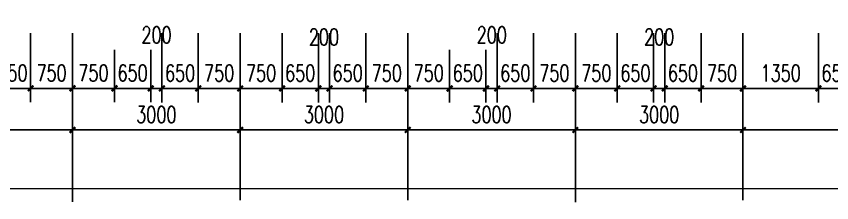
# Model space of a CAD drawing. Header units: millimetres. Extents: x -150677 to 588340, y -254013 to 149700.
# Drawn here: x 193555 to 208149, y -250685 to -247345 of the extents above; entities that cross this region are included whole.
import ezdxf

# ---------------------------------------------------------------- set-up
doc = ezdxf.new("R2010")
doc.units = ezdxf.units.MM
doc.header["$LTSCALE"] = 10
doc.header["$MEASUREMENT"] = 0
doc.layers.add('PUB_DIM', color=3, linetype='Continuous')
doc.styles.add('_TCH_DIM_T3', font='SIMPLEX', dxfattribs={"width": 0.705882, "bigfont": 'GBCBIG'})
doc.dimstyles.new('_TCH_ARCH&&100', dxfattribs={"dimtxt": 297.5, "dimasz": 100, "dimexe": 250, "dimexo": 300, "dimgap": 126.25, "dimtad": 1, "dimdec": 0, "dimzin": 0, "dimdsep": 46, "dimtxsty": '_TCH_DIM_T3', "dimblk": 'ARCHTICK', "dimcen": 0.09, "dimclrt": 7, "dimazin": 2, "dimtfac": 1, "dimtdec": 0, "dimtix": 1, "dimtmove": 2, "dimatfit": 3, "dimfxl": 1, "dimtolj": 1, "dimtzin": 0, "dimarcsym": 0})

# ---------------------------------------------------------------- blocks, each defined once
blk = doc.blocks.new('_ArchTick')
at = {"color": 0, "linetype": 'ByBlock', "const_width": 0.4}
blk.add_lwpolyline([(-0.5, -0.5), (0.5, 0.5)], dxfattribs=at)
blk = doc.blocks.new('*D2097')
at = {"layer": 'Defpoints', "color": 0, "transparency": 16777216}
for p in [(194561, -249382), (191561, -249642), (194561, -249642)]:
    blk.add_point(p, dxfattribs=at)
at = {"layer": 'PUB_DIM', "color": 0, "lineweight": -2, "transparency": 16777216}
for p, q in [((191561, -249342), (191561, -249132)), ((194561, -249342), (194561, -249132)), ((191561, -249382), (194561, -249382))]:
    blk.add_line(p, q, dxfattribs=at)
at = {"layer": 'PUB_DIM', "color": 0, "lineweight": -2, "transparency": 16777216, "xscale": 100, "yscale": 100, "zscale": 100, "rotation": 180}
blk.add_blockref('_ArchTick', (191561, -249382), dxfattribs=at)
at = {"layer": 'PUB_DIM', "color": 0, "lineweight": -2, "transparency": 16777216, "xscale": 100, "yscale": 100, "zscale": 100}
blk.add_blockref('_ArchTick', (194561, -249382), dxfattribs=at)
at = {"layer": 'PUB_DIM', "color": 7, "transparency": 16777216, "insert": (193061, -249107), "char_height": 297.5, "attachment_point": 5, "style": '_TCH_DIM_T3'}
blk.add_mtext('\\A1;3000', dxfattribs=at)
blk = doc.blocks.new('*D2098')
at = {"layer": 'Defpoints', "color": 0, "transparency": 16777216}
for p in [(197561, -249382), (194561, -249642), (197561, -249642)]:
    blk.add_point(p, dxfattribs=at)
at = {"layer": 'PUB_DIM', "color": 0, "lineweight": -2, "transparency": 16777216}
for p, q in [((194561, -249342), (194561, -249132)), ((197561, -249342), (197561, -249132)), ((194561, -249382), (197561, -249382))]:
    blk.add_line(p, q, dxfattribs=at)
at = {"layer": 'PUB_DIM', "color": 0, "lineweight": -2, "transparency": 16777216, "xscale": 100, "yscale": 100, "zscale": 100, "rotation": 180}
blk.add_blockref('_ArchTick', (194561, -249382), dxfattribs=at)
at = {"layer": 'PUB_DIM', "color": 0, "lineweight": -2, "transparency": 16777216, "xscale": 100, "yscale": 100, "zscale": 100}
blk.add_blockref('_ArchTick', (197561, -249382), dxfattribs=at)
at = {"layer": 'PUB_DIM', "color": 7, "transparency": 16777216, "insert": (196061, -249107), "char_height": 297.5, "attachment_point": 5, "style": '_TCH_DIM_T3'}
blk.add_mtext('\\A1;3000', dxfattribs=at)
blk = doc.blocks.new('*D2099')
at = {"layer": 'Defpoints', "color": 0, "transparency": 16777216}
for p in [(200561, -249382), (197561, -249642), (200561, -249642)]:
    blk.add_point(p, dxfattribs=at)
at = {"layer": 'PUB_DIM', "color": 0, "lineweight": -2, "transparency": 16777216}
for p, q in [((197561, -249342), (197561, -249132)), ((200561, -249342), (200561, -249132)), ((197561, -249382), (200561, -249382))]:
    blk.add_line(p, q, dxfattribs=at)
at = {"layer": 'PUB_DIM', "color": 0, "lineweight": -2, "transparency": 16777216, "xscale": 100, "yscale": 100, "zscale": 100, "rotation": 180}
blk.add_blockref('_ArchTick', (197561, -249382), dxfattribs=at)
at = {"layer": 'PUB_DIM', "color": 0, "lineweight": -2, "transparency": 16777216, "xscale": 100, "yscale": 100, "zscale": 100}
blk.add_blockref('_ArchTick', (200561, -249382), dxfattribs=at)
at = {"layer": 'PUB_DIM', "color": 7, "transparency": 16777216, "insert": (199061, -249107), "char_height": 297.5, "attachment_point": 5, "style": '_TCH_DIM_T3'}
blk.add_mtext('\\A1;3000', dxfattribs=at)
blk = doc.blocks.new('*D2100')
at = {"layer": 'Defpoints', "color": 0, "transparency": 16777216}
for p in [(203561, -249382), (200561, -249642), (203561, -249642)]:
    blk.add_point(p, dxfattribs=at)
at = {"layer": 'PUB_DIM', "color": 0, "lineweight": -2, "transparency": 16777216}
for p, q in [((200561, -249342), (200561, -249132)), ((203561, -249342), (203561, -249132)), ((200561, -249382), (203561, -249382))]:
    blk.add_line(p, q, dxfattribs=at)
at = {"layer": 'PUB_DIM', "color": 0, "lineweight": -2, "transparency": 16777216, "xscale": 100, "yscale": 100, "zscale": 100, "rotation": 180}
blk.add_blockref('_ArchTick', (200561, -249382), dxfattribs=at)
at = {"layer": 'PUB_DIM', "color": 0, "lineweight": -2, "transparency": 16777216, "xscale": 100, "yscale": 100, "zscale": 100}
blk.add_blockref('_ArchTick', (203561, -249382), dxfattribs=at)
at = {"layer": 'PUB_DIM', "color": 7, "transparency": 16777216, "insert": (202061, -249107), "char_height": 297.5, "attachment_point": 5, "style": '_TCH_DIM_T3'}
blk.add_mtext('\\A1;3000', dxfattribs=at)
blk = doc.blocks.new('*D2101')
at = {"layer": 'Defpoints', "color": 0, "transparency": 16777216}
for p in [(206561, -249382), (203561, -249642), (206561, -249642)]:
    blk.add_point(p, dxfattribs=at)
at = {"layer": 'PUB_DIM', "color": 0, "lineweight": -2, "transparency": 16777216}
for p, q in [((203561, -249342), (203561, -249132)), ((206561, -249342), (206561, -249132)), ((203561, -249382), (206561, -249382))]:
    blk.add_line(p, q, dxfattribs=at)
at = {"layer": 'PUB_DIM', "color": 0, "lineweight": -2, "transparency": 16777216, "xscale": 100, "yscale": 100, "zscale": 100, "rotation": 180}
blk.add_blockref('_ArchTick', (203561, -249382), dxfattribs=at)
at = {"layer": 'PUB_DIM', "color": 0, "lineweight": -2, "transparency": 16777216, "xscale": 100, "yscale": 100, "zscale": 100}
blk.add_blockref('_ArchTick', (206561, -249382), dxfattribs=at)
at = {"layer": 'PUB_DIM', "color": 7, "transparency": 16777216, "insert": (205061, -249107), "char_height": 297.5, "attachment_point": 5, "style": '_TCH_DIM_T3'}
blk.add_mtext('\\A1;3000', dxfattribs=at)
blk = doc.blocks.new('*D2102')
at = {"layer": 'Defpoints', "color": 0, "transparency": 16777216}
for p in [(210761, -249382), (206561, -249642), (210761, -249642)]:
    blk.add_point(p, dxfattribs=at)
at = {"layer": 'PUB_DIM', "color": 0, "lineweight": -2, "transparency": 16777216}
for p, q in [((206561, -249342), (206561, -249132)), ((210761, -249342), (210761, -249132)), ((206561, -249382), (210761, -249382))]:
    blk.add_line(p, q, dxfattribs=at)
at = {"layer": 'PUB_DIM', "color": 0, "lineweight": -2, "transparency": 16777216, "xscale": 100, "yscale": 100, "zscale": 100, "rotation": 180}
blk.add_blockref('_ArchTick', (206561, -249382), dxfattribs=at)
at = {"layer": 'PUB_DIM', "color": 0, "lineweight": -2, "transparency": 16777216, "xscale": 100, "yscale": 100, "zscale": 100}
blk.add_blockref('_ArchTick', (210761, -249382), dxfattribs=at)
at = {"layer": 'PUB_DIM', "color": 7, "transparency": 16777216, "insert": (208661, -249107), "char_height": 297.5, "attachment_point": 5, "style": '_TCH_DIM_T3'}
blk.add_mtext('\\A1;4200', dxfattribs=at)
blk = doc.blocks.new('*D2104')
at = {"layer": 'Defpoints', "color": 0, "transparency": 16777216}
for p in [(152601, -249635), (213761, -249642), (213761, -250435)]:
    blk.add_point(p, dxfattribs=at)
at = {"layer": 'PUB_DIM', "color": 0, "lineweight": -2, "transparency": 16777216}
for p, q in [((152601, -249935), (152601, -250679)), ((213761, -249942), (213761, -250685)), ((152601, -250429), (213761, -250435))]:
    blk.add_line(p, q, dxfattribs=at)
at = {"layer": 'PUB_DIM', "color": 0, "lineweight": -2, "transparency": 16777216, "xscale": 100, "yscale": 100, "zscale": 100}
for p, rotation in [((152601, -250429), 179.9941247959615), ((213761, -250435), 359.9941247959615)]:
    blk.add_blockref('_ArchTick', p, dxfattribs=dict(at, rotation=rotation))
at = {"layer": 'PUB_DIM', "color": 7, "transparency": 16777216, "insert": (183181, -250157), "char_height": 297.5, "attachment_point": 5, "rotation": 359.9941, "style": '_TCH_DIM_T3'}
blk.add_mtext('\\A1;61200', dxfattribs=at)
blk = doc.blocks.new('*D2169')
at = {"layer": 'Defpoints', "color": 0, "transparency": 16777216}
for p in [(206561, -247348), (207911, -247348), (207911, -248638)]:
    blk.add_point(p, dxfattribs=at)
at = {"layer": 'PUB_DIM', "color": 0, "lineweight": -2, "transparency": 16777216}
for p, q in [((206561, -247648), (206561, -248888)), ((207911, -247648), (207911, -248888)), ((206561, -248638), (207911, -248638))]:
    blk.add_line(p, q, dxfattribs=at)
at = {"layer": 'PUB_DIM', "color": 0, "lineweight": -2, "transparency": 16777216, "xscale": 100, "yscale": 100, "zscale": 100, "rotation": 180}
blk.add_blockref('_ArchTick', (206561, -248638), dxfattribs=at)
at = {"layer": 'PUB_DIM', "color": 0, "lineweight": -2, "transparency": 16777216, "xscale": 100, "yscale": 100, "zscale": 100}
blk.add_blockref('_ArchTick', (207911, -248638), dxfattribs=at)
at = {"layer": 'PUB_DIM', "color": 7, "transparency": 16777216, "insert": (207236, -248363), "char_height": 297.5, "attachment_point": 5, "style": '_TCH_DIM_T3'}
blk.add_mtext('\\A1;1350', dxfattribs=at)
blk = doc.blocks.new('*D2170')
at = {"layer": 'Defpoints', "color": 0, "transparency": 16777216}
for p in [(207911, -247348), (208561, -247348), (208561, -248638)]:
    blk.add_point(p, dxfattribs=at)
at = {"layer": 'PUB_DIM', "color": 0, "lineweight": -2, "transparency": 16777216}
for p, q in [((207911, -247648), (207911, -248888)), ((208561, -247648), (208561, -248888)), ((207911, -248638), (207811, -248638)), ((207911, -248638), (208561, -248638)), ((208561, -248638), (208661, -248638))]:
    blk.add_line(p, q, dxfattribs=at)
at = {"layer": 'PUB_DIM', "color": 0, "lineweight": -2, "transparency": 16777216, "xscale": 100, "yscale": 100, "zscale": 100}
blk.add_blockref('_ArchTick', (207911, -248638), dxfattribs=at)
at = {"layer": 'PUB_DIM', "color": 0, "lineweight": -2, "transparency": 16777216, "xscale": 100, "yscale": 100, "zscale": 100, "rotation": 180}
blk.add_blockref('_ArchTick', (208561, -248638), dxfattribs=at)
at = {"layer": 'PUB_DIM', "color": 7, "transparency": 16777216, "insert": (208236, -248363), "char_height": 297.5, "attachment_point": 5, "style": '_TCH_DIM_T3'}
blk.add_mtext('\\A1;650', dxfattribs=at)
blk = doc.blocks.new('*D2175')
at = {"layer": 'Defpoints', "color": 0, "transparency": 16777216}
for p in [(205811, -247348), (206561, -247348), (206561, -248638)]:
    blk.add_point(p, dxfattribs=at)
at = {"layer": 'PUB_DIM', "color": 0, "lineweight": -2, "transparency": 16777216}
for p, q in [((205811, -247648), (205811, -248888)), ((206561, -247648), (206561, -248888)), ((205811, -248638), (205711, -248638)), ((205811, -248638), (206561, -248638)), ((206561, -248638), (206661, -248638))]:
    blk.add_line(p, q, dxfattribs=at)
at = {"layer": 'PUB_DIM', "color": 0, "lineweight": -2, "transparency": 16777216, "xscale": 100, "yscale": 100, "zscale": 100}
blk.add_blockref('_ArchTick', (205811, -248638), dxfattribs=at)
at = {"layer": 'PUB_DIM', "color": 0, "lineweight": -2, "transparency": 16777216, "xscale": 100, "yscale": 100, "zscale": 100, "rotation": 180}
blk.add_blockref('_ArchTick', (206561, -248638), dxfattribs=at)
at = {"layer": 'PUB_DIM', "color": 7, "transparency": 16777216, "insert": (206186, -248363), "char_height": 297.5, "attachment_point": 5, "style": '_TCH_DIM_T3'}
blk.add_mtext('\\A1;750', dxfattribs=at)
blk = doc.blocks.new('*D2176')
at = {"layer": 'Defpoints', "color": 0, "transparency": 16777216}
for p in [(205161, -247348), (205811, -247348), (205811, -248638)]:
    blk.add_point(p, dxfattribs=at)
at = {"layer": 'PUB_DIM', "color": 0, "lineweight": -2, "transparency": 16777216}
for p, q in [((205161, -247648), (205161, -248888)), ((205811, -247648), (205811, -248888)), ((205161, -248638), (205061, -248638)), ((205161, -248638), (205811, -248638)), ((205811, -248638), (205911, -248638))]:
    blk.add_line(p, q, dxfattribs=at)
at = {"layer": 'PUB_DIM', "color": 0, "lineweight": -2, "transparency": 16777216, "xscale": 100, "yscale": 100, "zscale": 100}
blk.add_blockref('_ArchTick', (205161, -248638), dxfattribs=at)
at = {"layer": 'PUB_DIM', "color": 0, "lineweight": -2, "transparency": 16777216, "xscale": 100, "yscale": 100, "zscale": 100, "rotation": 180}
blk.add_blockref('_ArchTick', (205811, -248638), dxfattribs=at)
at = {"layer": 'PUB_DIM', "color": 7, "transparency": 16777216, "insert": (205486, -248363), "char_height": 297.5, "attachment_point": 5, "style": '_TCH_DIM_T3'}
blk.add_mtext('\\A1;650', dxfattribs=at)
blk = doc.blocks.new('*D2177')
at = {"layer": 'Defpoints', "color": 0, "transparency": 16777216}
for p in [(204961, -247348), (205161, -247348), (205161, -248638)]:
    blk.add_point(p, dxfattribs=at)
at = {"layer": 'PUB_DIM', "color": 0, "lineweight": -2, "transparency": 16777216}
for p, q in [((204961, -247648), (204961, -248888)), ((205161, -247648), (205161, -248888)), ((204961, -248638), (204861, -248638)), ((204961, -248638), (205161, -248638)), ((205161, -248638), (205261, -248638))]:
    blk.add_line(p, q, dxfattribs=at)
at = {"layer": 'PUB_DIM', "color": 0, "lineweight": -2, "transparency": 16777216, "xscale": 100, "yscale": 100, "zscale": 100}
blk.add_blockref('_ArchTick', (204961, -248638), dxfattribs=at)
at = {"layer": 'PUB_DIM', "color": 0, "lineweight": -2, "transparency": 16777216, "xscale": 100, "yscale": 100, "zscale": 100, "rotation": 180}
blk.add_blockref('_ArchTick', (205161, -248638), dxfattribs=at)
at = {"layer": 'PUB_DIM', "color": 7, "transparency": 16777216, "insert": (205061, -247716), "char_height": 297.5, "attachment_point": 5, "style": '_TCH_DIM_T3'}
blk.add_mtext('\\A1;200', dxfattribs=at)
blk = doc.blocks.new('*D2178')
at = {"layer": 'Defpoints', "color": 0, "transparency": 16777216}
for p in [(204311, -247348), (204961, -247348), (204961, -248638)]:
    blk.add_point(p, dxfattribs=at)
at = {"layer": 'PUB_DIM', "color": 0, "lineweight": -2, "transparency": 16777216}
for p, q in [((204311, -247648), (204311, -248888)), ((204961, -247648), (204961, -248888)), ((204311, -248638), (204211, -248638)), ((204311, -248638), (204961, -248638)), ((204961, -248638), (205061, -248638))]:
    blk.add_line(p, q, dxfattribs=at)
at = {"layer": 'PUB_DIM', "color": 0, "lineweight": -2, "transparency": 16777216, "xscale": 100, "yscale": 100, "zscale": 100}
blk.add_blockref('_ArchTick', (204311, -248638), dxfattribs=at)
at = {"layer": 'PUB_DIM', "color": 0, "lineweight": -2, "transparency": 16777216, "xscale": 100, "yscale": 100, "zscale": 100, "rotation": 180}
blk.add_blockref('_ArchTick', (204961, -248638), dxfattribs=at)
at = {"layer": 'PUB_DIM', "color": 7, "transparency": 16777216, "insert": (204636, -248363), "char_height": 297.5, "attachment_point": 5, "style": '_TCH_DIM_T3'}
blk.add_mtext('\\A1;650', dxfattribs=at)
blk = doc.blocks.new('*D2179')
at = {"layer": 'Defpoints', "color": 0, "transparency": 16777216}
for p in [(203561, -247348), (204311, -247348), (204311, -248638)]:
    blk.add_point(p, dxfattribs=at)
at = {"layer": 'PUB_DIM', "color": 0, "lineweight": -2, "transparency": 16777216}
for p, q in [((203561, -247648), (203561, -248888)), ((204311, -247648), (204311, -248888)), ((203561, -248638), (203461, -248638)), ((203561, -248638), (204311, -248638)), ((204311, -248638), (204411, -248638))]:
    blk.add_line(p, q, dxfattribs=at)
at = {"layer": 'PUB_DIM', "color": 0, "lineweight": -2, "transparency": 16777216, "xscale": 100, "yscale": 100, "zscale": 100}
blk.add_blockref('_ArchTick', (203561, -248638), dxfattribs=at)
at = {"layer": 'PUB_DIM', "color": 0, "lineweight": -2, "transparency": 16777216, "xscale": 100, "yscale": 100, "zscale": 100, "rotation": 180}
blk.add_blockref('_ArchTick', (204311, -248638), dxfattribs=at)
at = {"layer": 'PUB_DIM', "color": 7, "transparency": 16777216, "insert": (203936, -248363), "char_height": 297.5, "attachment_point": 5, "style": '_TCH_DIM_T3'}
blk.add_mtext('\\A1;750', dxfattribs=at)
blk = doc.blocks.new('*D2180')
at = {"layer": 'Defpoints', "color": 0, "transparency": 16777216}
for p in [(202811, -247348), (203561, -247348), (203561, -248638)]:
    blk.add_point(p, dxfattribs=at)
at = {"layer": 'PUB_DIM', "color": 0, "lineweight": -2, "transparency": 16777216}
for p, q in [((202811, -247648), (202811, -248888)), ((203561, -247648), (203561, -248888)), ((202811, -248638), (202711, -248638)), ((202811, -248638), (203561, -248638)), ((203561, -248638), (203661, -248638))]:
    blk.add_line(p, q, dxfattribs=at)
at = {"layer": 'PUB_DIM', "color": 0, "lineweight": -2, "transparency": 16777216, "xscale": 100, "yscale": 100, "zscale": 100}
blk.add_blockref('_ArchTick', (202811, -248638), dxfattribs=at)
at = {"layer": 'PUB_DIM', "color": 0, "lineweight": -2, "transparency": 16777216, "xscale": 100, "yscale": 100, "zscale": 100, "rotation": 180}
blk.add_blockref('_ArchTick', (203561, -248638), dxfattribs=at)
at = {"layer": 'PUB_DIM', "color": 7, "transparency": 16777216, "insert": (203186, -248363), "char_height": 297.5, "attachment_point": 5, "style": '_TCH_DIM_T3'}
blk.add_mtext('\\A1;750', dxfattribs=at)
blk = doc.blocks.new('*D2181')
at = {"layer": 'Defpoints', "color": 0, "transparency": 16777216}
for p in [(202161, -247348), (202811, -247348), (202811, -248638)]:
    blk.add_point(p, dxfattribs=at)
at = {"layer": 'PUB_DIM', "color": 0, "lineweight": -2, "transparency": 16777216}
for p, q in [((202161, -247648), (202161, -248888)), ((202811, -247648), (202811, -248888)), ((202161, -248638), (202061, -248638)), ((202161, -248638), (202811, -248638)), ((202811, -248638), (202911, -248638))]:
    blk.add_line(p, q, dxfattribs=at)
at = {"layer": 'PUB_DIM', "color": 0, "lineweight": -2, "transparency": 16777216, "xscale": 100, "yscale": 100, "zscale": 100}
blk.add_blockref('_ArchTick', (202161, -248638), dxfattribs=at)
at = {"layer": 'PUB_DIM', "color": 0, "lineweight": -2, "transparency": 16777216, "xscale": 100, "yscale": 100, "zscale": 100, "rotation": 180}
blk.add_blockref('_ArchTick', (202811, -248638), dxfattribs=at)
at = {"layer": 'PUB_DIM', "color": 7, "transparency": 16777216, "insert": (202486, -248363), "char_height": 297.5, "attachment_point": 5, "style": '_TCH_DIM_T3'}
blk.add_mtext('\\A1;650', dxfattribs=at)
blk = doc.blocks.new('*D2182')
at = {"layer": 'Defpoints', "color": 0, "transparency": 16777216}
for p in [(201961, -247648), (202161, -247648), (202161, -248638)]:
    blk.add_point(p, dxfattribs=at)
at = {"layer": 'PUB_DIM', "color": 0, "lineweight": -2, "transparency": 16777216}
for p, q in [((201961, -247948), (201961, -248888)), ((202161, -247948), (202161, -248888)), ((201961, -248638), (201861, -248638)), ((201961, -248638), (202161, -248638)), ((202161, -248638), (202261, -248638))]:
    blk.add_line(p, q, dxfattribs=at)
at = {"layer": 'PUB_DIM', "color": 0, "lineweight": -2, "transparency": 16777216, "xscale": 100, "yscale": 100, "zscale": 100}
blk.add_blockref('_ArchTick', (201961, -248638), dxfattribs=at)
at = {"layer": 'PUB_DIM', "color": 0, "lineweight": -2, "transparency": 16777216, "xscale": 100, "yscale": 100, "zscale": 100, "rotation": 180}
blk.add_blockref('_ArchTick', (202161, -248638), dxfattribs=at)
at = {"layer": 'PUB_DIM', "color": 7, "transparency": 16777216, "insert": (202065, -247679), "char_height": 297.5, "attachment_point": 5, "style": '_TCH_DIM_T3'}
blk.add_mtext('\\A1;200', dxfattribs=at)
blk = doc.blocks.new('*D2183')
at = {"layer": 'Defpoints', "color": 0, "transparency": 16777216}
for p in [(201311, -247648), (201961, -247648), (201961, -248638)]:
    blk.add_point(p, dxfattribs=at)
at = {"layer": 'PUB_DIM', "color": 0, "lineweight": -2, "transparency": 16777216}
for p, q in [((201311, -247948), (201311, -248888)), ((201961, -247948), (201961, -248888)), ((201311, -248638), (201211, -248638)), ((201311, -248638), (201961, -248638)), ((201961, -248638), (202061, -248638))]:
    blk.add_line(p, q, dxfattribs=at)
at = {"layer": 'PUB_DIM', "color": 0, "lineweight": -2, "transparency": 16777216, "xscale": 100, "yscale": 100, "zscale": 100}
blk.add_blockref('_ArchTick', (201311, -248638), dxfattribs=at)
at = {"layer": 'PUB_DIM', "color": 0, "lineweight": -2, "transparency": 16777216, "xscale": 100, "yscale": 100, "zscale": 100, "rotation": 180}
blk.add_blockref('_ArchTick', (201961, -248638), dxfattribs=at)
at = {"layer": 'PUB_DIM', "color": 7, "transparency": 16777216, "insert": (201636, -248363), "char_height": 297.5, "attachment_point": 5, "style": '_TCH_DIM_T3'}
blk.add_mtext('\\A1;650', dxfattribs=at)
blk = doc.blocks.new('*D2184')
at = {"layer": 'Defpoints', "color": 0, "transparency": 16777216}
for p in [(200561, -247648), (201311, -247648), (201311, -248638)]:
    blk.add_point(p, dxfattribs=at)
at = {"layer": 'PUB_DIM', "color": 0, "lineweight": -2, "transparency": 16777216}
for p, q in [((200561, -247948), (200561, -248888)), ((201311, -247948), (201311, -248888)), ((200561, -248638), (200461, -248638)), ((200561, -248638), (201311, -248638)), ((201311, -248638), (201411, -248638))]:
    blk.add_line(p, q, dxfattribs=at)
at = {"layer": 'PUB_DIM', "color": 0, "lineweight": -2, "transparency": 16777216, "xscale": 100, "yscale": 100, "zscale": 100}
blk.add_blockref('_ArchTick', (200561, -248638), dxfattribs=at)
at = {"layer": 'PUB_DIM', "color": 0, "lineweight": -2, "transparency": 16777216, "xscale": 100, "yscale": 100, "zscale": 100, "rotation": 180}
blk.add_blockref('_ArchTick', (201311, -248638), dxfattribs=at)
at = {"layer": 'PUB_DIM', "color": 7, "transparency": 16777216, "insert": (200936, -248363), "char_height": 297.5, "attachment_point": 5, "style": '_TCH_DIM_T3'}
blk.add_mtext('\\A1;750', dxfattribs=at)
blk = doc.blocks.new('*D2185')
at = {"layer": 'Defpoints', "color": 0, "transparency": 16777216}
for p in [(199811, -247348), (200561, -247348), (200561, -248638)]:
    blk.add_point(p, dxfattribs=at)
at = {"layer": 'PUB_DIM', "color": 0, "lineweight": -2, "transparency": 16777216}
for p, q in [((199811, -247648), (199811, -248888)), ((200561, -247648), (200561, -248888)), ((199811, -248638), (199711, -248638)), ((199811, -248638), (200561, -248638)), ((200561, -248638), (200661, -248638))]:
    blk.add_line(p, q, dxfattribs=at)
at = {"layer": 'PUB_DIM', "color": 0, "lineweight": -2, "transparency": 16777216, "xscale": 100, "yscale": 100, "zscale": 100}
blk.add_blockref('_ArchTick', (199811, -248638), dxfattribs=at)
at = {"layer": 'PUB_DIM', "color": 0, "lineweight": -2, "transparency": 16777216, "xscale": 100, "yscale": 100, "zscale": 100, "rotation": 180}
blk.add_blockref('_ArchTick', (200561, -248638), dxfattribs=at)
at = {"layer": 'PUB_DIM', "color": 7, "transparency": 16777216, "insert": (200186, -248363), "char_height": 297.5, "attachment_point": 5, "style": '_TCH_DIM_T3'}
blk.add_mtext('\\A1;750', dxfattribs=at)
blk = doc.blocks.new('*D2186')
at = {"layer": 'Defpoints', "color": 0, "transparency": 16777216}
for p in [(199161, -247348), (199811, -247348), (199811, -248638)]:
    blk.add_point(p, dxfattribs=at)
at = {"layer": 'PUB_DIM', "color": 0, "lineweight": -2, "transparency": 16777216}
for p, q in [((199161, -247648), (199161, -248888)), ((199811, -247648), (199811, -248888)), ((199161, -248638), (199061, -248638)), ((199161, -248638), (199811, -248638)), ((199811, -248638), (199911, -248638))]:
    blk.add_line(p, q, dxfattribs=at)
at = {"layer": 'PUB_DIM', "color": 0, "lineweight": -2, "transparency": 16777216, "xscale": 100, "yscale": 100, "zscale": 100}
blk.add_blockref('_ArchTick', (199161, -248638), dxfattribs=at)
at = {"layer": 'PUB_DIM', "color": 0, "lineweight": -2, "transparency": 16777216, "xscale": 100, "yscale": 100, "zscale": 100, "rotation": 180}
blk.add_blockref('_ArchTick', (199811, -248638), dxfattribs=at)
at = {"layer": 'PUB_DIM', "color": 7, "transparency": 16777216, "insert": (199486, -248363), "char_height": 297.5, "attachment_point": 5, "style": '_TCH_DIM_T3'}
blk.add_mtext('\\A1;650', dxfattribs=at)
blk = doc.blocks.new('*D2187')
at = {"layer": 'Defpoints', "color": 0, "transparency": 16777216}
for p in [(198961, -247348), (199161, -247348), (199161, -248638)]:
    blk.add_point(p, dxfattribs=at)
at = {"layer": 'PUB_DIM', "color": 0, "lineweight": -2, "transparency": 16777216}
for p, q in [((198961, -247648), (198961, -248888)), ((199161, -247648), (199161, -248888)), ((198961, -248638), (198861, -248638)), ((198961, -248638), (199161, -248638)), ((199161, -248638), (199261, -248638))]:
    blk.add_line(p, q, dxfattribs=at)
at = {"layer": 'PUB_DIM', "color": 0, "lineweight": -2, "transparency": 16777216, "xscale": 100, "yscale": 100, "zscale": 100}
blk.add_blockref('_ArchTick', (198961, -248638), dxfattribs=at)
at = {"layer": 'PUB_DIM', "color": 0, "lineweight": -2, "transparency": 16777216, "xscale": 100, "yscale": 100, "zscale": 100, "rotation": 180}
blk.add_blockref('_ArchTick', (199161, -248638), dxfattribs=at)
at = {"layer": 'PUB_DIM', "color": 7, "transparency": 16777216, "insert": (199061, -247716), "char_height": 297.5, "attachment_point": 5, "style": '_TCH_DIM_T3'}
blk.add_mtext('\\A1;200', dxfattribs=at)
blk = doc.blocks.new('*D2188')
at = {"layer": 'Defpoints', "color": 0, "transparency": 16777216}
for p in [(198311, -247348), (198961, -247348), (198961, -248638)]:
    blk.add_point(p, dxfattribs=at)
at = {"layer": 'PUB_DIM', "color": 0, "lineweight": -2, "transparency": 16777216}
for p, q in [((198311, -247648), (198311, -248888)), ((198961, -247648), (198961, -248888)), ((198311, -248638), (198211, -248638)), ((198311, -248638), (198961, -248638)), ((198961, -248638), (199061, -248638))]:
    blk.add_line(p, q, dxfattribs=at)
at = {"layer": 'PUB_DIM', "color": 0, "lineweight": -2, "transparency": 16777216, "xscale": 100, "yscale": 100, "zscale": 100}
blk.add_blockref('_ArchTick', (198311, -248638), dxfattribs=at)
at = {"layer": 'PUB_DIM', "color": 0, "lineweight": -2, "transparency": 16777216, "xscale": 100, "yscale": 100, "zscale": 100, "rotation": 180}
blk.add_blockref('_ArchTick', (198961, -248638), dxfattribs=at)
at = {"layer": 'PUB_DIM', "color": 7, "transparency": 16777216, "insert": (198636, -248363), "char_height": 297.5, "attachment_point": 5, "style": '_TCH_DIM_T3'}
blk.add_mtext('\\A1;650', dxfattribs=at)
blk = doc.blocks.new('*D2189')
at = {"layer": 'Defpoints', "color": 0, "transparency": 16777216}
for p in [(197561, -247348), (198311, -247348), (198311, -248638)]:
    blk.add_point(p, dxfattribs=at)
at = {"layer": 'PUB_DIM', "color": 0, "lineweight": -2, "transparency": 16777216}
for p, q in [((197561, -247648), (197561, -248888)), ((198311, -247648), (198311, -248888)), ((197561, -248638), (197461, -248638)), ((197561, -248638), (198311, -248638)), ((198311, -248638), (198411, -248638))]:
    blk.add_line(p, q, dxfattribs=at)
at = {"layer": 'PUB_DIM', "color": 0, "lineweight": -2, "transparency": 16777216, "xscale": 100, "yscale": 100, "zscale": 100}
blk.add_blockref('_ArchTick', (197561, -248638), dxfattribs=at)
at = {"layer": 'PUB_DIM', "color": 0, "lineweight": -2, "transparency": 16777216, "xscale": 100, "yscale": 100, "zscale": 100, "rotation": 180}
blk.add_blockref('_ArchTick', (198311, -248638), dxfattribs=at)
at = {"layer": 'PUB_DIM', "color": 7, "transparency": 16777216, "insert": (197936, -248363), "char_height": 297.5, "attachment_point": 5, "style": '_TCH_DIM_T3'}
blk.add_mtext('\\A1;750', dxfattribs=at)
blk = doc.blocks.new('*D2190')
at = {"layer": 'Defpoints', "color": 0, "transparency": 16777216}
for p in [(196811, -247348), (197561, -247348), (197561, -248638)]:
    blk.add_point(p, dxfattribs=at)
at = {"layer": 'PUB_DIM', "color": 0, "lineweight": -2, "transparency": 16777216}
for p, q in [((196811, -247648), (196811, -248888)), ((197561, -247648), (197561, -248888)), ((196811, -248638), (196711, -248638)), ((196811, -248638), (197561, -248638)), ((197561, -248638), (197661, -248638))]:
    blk.add_line(p, q, dxfattribs=at)
at = {"layer": 'PUB_DIM', "color": 0, "lineweight": -2, "transparency": 16777216, "xscale": 100, "yscale": 100, "zscale": 100}
blk.add_blockref('_ArchTick', (196811, -248638), dxfattribs=at)
at = {"layer": 'PUB_DIM', "color": 0, "lineweight": -2, "transparency": 16777216, "xscale": 100, "yscale": 100, "zscale": 100, "rotation": 180}
blk.add_blockref('_ArchTick', (197561, -248638), dxfattribs=at)
at = {"layer": 'PUB_DIM', "color": 7, "transparency": 16777216, "insert": (197186, -248363), "char_height": 297.5, "attachment_point": 5, "style": '_TCH_DIM_T3'}
blk.add_mtext('\\A1;750', dxfattribs=at)
blk = doc.blocks.new('*D2191')
at = {"layer": 'Defpoints', "color": 0, "transparency": 16777216}
for p in [(196161, -247348), (196811, -247348), (196811, -248638)]:
    blk.add_point(p, dxfattribs=at)
at = {"layer": 'PUB_DIM', "color": 0, "lineweight": -2, "transparency": 16777216}
for p, q in [((196161, -247648), (196161, -248888)), ((196811, -247648), (196811, -248888)), ((196161, -248638), (196061, -248638)), ((196161, -248638), (196811, -248638)), ((196811, -248638), (196911, -248638))]:
    blk.add_line(p, q, dxfattribs=at)
at = {"layer": 'PUB_DIM', "color": 0, "lineweight": -2, "transparency": 16777216, "xscale": 100, "yscale": 100, "zscale": 100}
blk.add_blockref('_ArchTick', (196161, -248638), dxfattribs=at)
at = {"layer": 'PUB_DIM', "color": 0, "lineweight": -2, "transparency": 16777216, "xscale": 100, "yscale": 100, "zscale": 100, "rotation": 180}
blk.add_blockref('_ArchTick', (196811, -248638), dxfattribs=at)
at = {"layer": 'PUB_DIM', "color": 7, "transparency": 16777216, "insert": (196486, -248363), "char_height": 297.5, "attachment_point": 5, "style": '_TCH_DIM_T3'}
blk.add_mtext('\\A1;650', dxfattribs=at)
blk = doc.blocks.new('*D2192')
at = {"layer": 'Defpoints', "color": 0, "transparency": 16777216}
for p in [(195961, -247648), (196161, -247648), (196161, -248636)]:
    blk.add_point(p, dxfattribs=at)
at = {"layer": 'PUB_DIM', "color": 0, "lineweight": -2, "transparency": 16777216}
for p, q in [((195961, -247948), (195961, -248886)), ((196161, -247948), (196161, -248886)), ((195961, -248636), (195861, -248636)), ((195961, -248636), (196161, -248636)), ((196161, -248636), (196261, -248636))]:
    blk.add_line(p, q, dxfattribs=at)
at = {"layer": 'PUB_DIM', "color": 0, "lineweight": -2, "transparency": 16777216, "xscale": 100, "yscale": 100, "zscale": 100}
blk.add_blockref('_ArchTick', (195961, -248636), dxfattribs=at)
at = {"layer": 'PUB_DIM', "color": 0, "lineweight": -2, "transparency": 16777216, "xscale": 100, "yscale": 100, "zscale": 100, "rotation": 180}
blk.add_blockref('_ArchTick', (196161, -248636), dxfattribs=at)
at = {"layer": 'PUB_DIM', "color": 7, "transparency": 16777216, "insert": (196065, -247679), "char_height": 297.5, "attachment_point": 5, "style": '_TCH_DIM_T3'}
blk.add_mtext('\\A1;200', dxfattribs=at)
blk = doc.blocks.new('*D2193')
at = {"layer": 'Defpoints', "color": 0, "transparency": 16777216}
for p in [(195311, -247648), (195961, -247648), (195961, -248636)]:
    blk.add_point(p, dxfattribs=at)
at = {"layer": 'PUB_DIM', "color": 0, "lineweight": -2, "transparency": 16777216}
for p, q in [((195311, -247948), (195311, -248886)), ((195961, -247948), (195961, -248886)), ((195311, -248636), (195211, -248636)), ((195311, -248636), (195961, -248636)), ((195961, -248636), (196061, -248636))]:
    blk.add_line(p, q, dxfattribs=at)
at = {"layer": 'PUB_DIM', "color": 0, "lineweight": -2, "transparency": 16777216, "xscale": 100, "yscale": 100, "zscale": 100}
blk.add_blockref('_ArchTick', (195311, -248636), dxfattribs=at)
at = {"layer": 'PUB_DIM', "color": 0, "lineweight": -2, "transparency": 16777216, "xscale": 100, "yscale": 100, "zscale": 100, "rotation": 180}
blk.add_blockref('_ArchTick', (195961, -248636), dxfattribs=at)
at = {"layer": 'PUB_DIM', "color": 7, "transparency": 16777216, "insert": (195636, -248361), "char_height": 297.5, "attachment_point": 5, "style": '_TCH_DIM_T3'}
blk.add_mtext('\\A1;650', dxfattribs=at)
blk = doc.blocks.new('*D2194')
at = {"layer": 'Defpoints', "color": 0, "transparency": 16777216}
for p in [(194561, -247648), (195311, -247648), (195311, -248636)]:
    blk.add_point(p, dxfattribs=at)
at = {"layer": 'PUB_DIM', "color": 0, "lineweight": -2, "transparency": 16777216}
for p, q in [((194561, -247948), (194561, -248886)), ((195311, -247948), (195311, -248886)), ((194561, -248636), (194461, -248636)), ((194561, -248636), (195311, -248636)), ((195311, -248636), (195411, -248636))]:
    blk.add_line(p, q, dxfattribs=at)
at = {"layer": 'PUB_DIM', "color": 0, "lineweight": -2, "transparency": 16777216, "xscale": 100, "yscale": 100, "zscale": 100}
blk.add_blockref('_ArchTick', (194561, -248636), dxfattribs=at)
at = {"layer": 'PUB_DIM', "color": 0, "lineweight": -2, "transparency": 16777216, "xscale": 100, "yscale": 100, "zscale": 100, "rotation": 180}
blk.add_blockref('_ArchTick', (195311, -248636), dxfattribs=at)
at = {"layer": 'PUB_DIM', "color": 7, "transparency": 16777216, "insert": (194936, -248361), "char_height": 297.5, "attachment_point": 5, "style": '_TCH_DIM_T3'}
blk.add_mtext('\\A1;750', dxfattribs=at)
blk = doc.blocks.new('*D2195')
at = {"layer": 'Defpoints', "color": 0, "transparency": 16777216}
for p in [(193811, -247345), (194561, -247345), (194561, -248636)]:
    blk.add_point(p, dxfattribs=at)
at = {"layer": 'PUB_DIM', "color": 0, "lineweight": -2, "transparency": 16777216}
for p, q in [((193811, -247645), (193811, -248886)), ((194561, -247645), (194561, -248886)), ((193811, -248636), (193711, -248636)), ((193811, -248636), (194561, -248636)), ((194561, -248636), (194661, -248636))]:
    blk.add_line(p, q, dxfattribs=at)
at = {"layer": 'PUB_DIM', "color": 0, "lineweight": -2, "transparency": 16777216, "xscale": 100, "yscale": 100, "zscale": 100}
blk.add_blockref('_ArchTick', (193811, -248636), dxfattribs=at)
at = {"layer": 'PUB_DIM', "color": 0, "lineweight": -2, "transparency": 16777216, "xscale": 100, "yscale": 100, "zscale": 100, "rotation": 180}
blk.add_blockref('_ArchTick', (194561, -248636), dxfattribs=at)
at = {"layer": 'PUB_DIM', "color": 7, "transparency": 16777216, "insert": (194186, -248361), "char_height": 297.5, "attachment_point": 5, "style": '_TCH_DIM_T3'}
blk.add_mtext('\\A1;750', dxfattribs=at)
blk = doc.blocks.new('*D2196')
at = {"layer": 'Defpoints', "color": 0, "transparency": 16777216}
for p in [(193161, -247345), (193811, -247345), (193811, -248636)]:
    blk.add_point(p, dxfattribs=at)
at = {"layer": 'PUB_DIM', "color": 0, "lineweight": -2, "transparency": 16777216}
for p, q in [((193161, -247645), (193161, -248886)), ((193811, -247645), (193811, -248886)), ((193161, -248636), (193061, -248636)), ((193161, -248636), (193811, -248636)), ((193811, -248636), (193911, -248636))]:
    blk.add_line(p, q, dxfattribs=at)
at = {"layer": 'PUB_DIM', "color": 0, "lineweight": -2, "transparency": 16777216, "xscale": 100, "yscale": 100, "zscale": 100}
blk.add_blockref('_ArchTick', (193161, -248636), dxfattribs=at)
at = {"layer": 'PUB_DIM', "color": 0, "lineweight": -2, "transparency": 16777216, "xscale": 100, "yscale": 100, "zscale": 100, "rotation": 180}
blk.add_blockref('_ArchTick', (193811, -248636), dxfattribs=at)
at = {"layer": 'PUB_DIM', "color": 7, "transparency": 16777216, "insert": (193486, -248361), "char_height": 297.5, "attachment_point": 5, "style": '_TCH_DIM_T3'}
blk.add_mtext('\\A1;650', dxfattribs=at)

msp = doc.modelspace()

# ---------------------------------------------------------------- linework, layer by layer
at = {"layer": 'PUB_DIM'}
for p, q in [((194560.7, -248638.5), (194560.7, -250670.2)), ((197560.7, -248638.5), (197560.7, -250638.5)), ((200560.7, -248638.5), (200560.7, -250638.5)), ((203560.7, -248638.5), (203560.7, -250676.8)), ((206560.7, -248638.5), (206560.7, -250638.5))]:
    msp.add_line(p, q, dxfattribs=at)

# ---------------------------------------------------------------- dimensions: what is measured, and where the dimension line sits
for p1, p2, distance, picture, middle in [((193160.7, -247345.2), (193810.7, -247345.2), -1290.8, '*D2196', (193485.7, -248361)), ((193810.7, -247345.2), (194560.7, -247345.2), -1290.8, '*D2195', (194185.7, -248361)), ((196160.7, -247347.7), (196810.7, -247347.7), -1290.8, '*D2191', (196485.7, -248363.5)), ((196810.7, -247347.7), (197560.7, -247347.7), -1290.8, '*D2190', (197185.7, -248363.5)), ((197560.7, -247347.7), (198310.7, -247347.7), -1290.8, '*D2189', (197935.7, -248363.5)), ((198310.7, -247347.7), (198960.7, -247347.7), -1290.8, '*D2188', (198635.7, -248363.5)), ((199160.7, -247347.7), (199810.7, -247347.7), -1290.8, '*D2186', (199485.7, -248363.5)), ((199810.7, -247347.7), (200560.7, -247347.7), -1290.8, '*D2185', (200185.7, -248363.5)), ((202160.7, -247347.7), (202810.7, -247347.7), -1290.8, '*D2181', (202485.7, -248363.5)), ((202810.7, -247347.7), (203560.7, -247347.7), -1290.8, '*D2180', (203185.7, -248363.5)), ((203560.7, -247347.7), (204310.7, -247347.7), -1290.8, '*D2179', (203935.7, -248363.5)), ((204310.7, -247347.7), (204960.7, -247347.7), -1290.8, '*D2178', (204635.7, -248363.5)), ((205160.7, -247347.7), (205810.7, -247347.7), -1290.8, '*D2176', (205485.7, -248363.5)), ((205810.7, -247347.7), (206560.7, -247347.7), -1290.8, '*D2175', (206185.7, -248363.5)), ((206560.7, -247347.7), (207910.7, -247347.7), -1290.8, '*D2169', (207235.7, -248363.5)), ((207910.7, -247347.7), (208560.7, -247347.7), -1290.8, '*D2170', (208235.7, -248363.5)), ((194560.7, -247647.7), (195310.7, -247647.7), -988.3, '*D2194', (194935.7, -248361)), ((195310.7, -247647.7), (195960.7, -247647.7), -988.3, '*D2193', (195635.7, -248361)), ((200560.7, -247647.7), (201310.7, -247647.7), -990.8, '*D2184', (200935.7, -248363.5)), ((201310.7, -247647.7), (201960.7, -247647.7), -990.8, '*D2183', (201635.7, -248363.5)), ((191560.7, -249641.6), (194560.7, -249641.6), 259.2, '*D2097', (193060.7, -249107.4)), ((194560.7, -249641.6), (197560.7, -249641.6), 259.2, '*D2098', (196060.7, -249107.4)), ((197560.7, -249641.6), (200560.7, -249641.6), 259.2, '*D2099', (199060.7, -249107.4)), ((200560.7, -249641.6), (203560.7, -249641.6), 259.2, '*D2100', (202060.7, -249107.4)), ((203560.7, -249641.6), (206560.7, -249641.6), 259.2, '*D2101', (205060.7, -249107.4)), ((206560.7, -249641.6), (210760.7, -249641.6), 259.2, '*D2102', (208660.7, -249107.4))]:
    dim = msp.add_aligned_dim(p1=p1, p2=p2, distance=distance, dimstyle='_TCH_ARCH&&100', dxfattribs=at)
    dim.commit()
    dim.dimension.update_dxf_attribs({"geometry": picture, "text_midpoint": middle})
for base, p1, p2, picture, middle in [((199160.7, -248638.5), (198960.7, -247347.7), (199160.7, -247347.7), '*D2187', (199060.7, -247716)), ((205160.7, -248638.5), (204960.7, -247347.7), (205160.7, -247347.7), '*D2177', (205060.7, -247716)), ((196160.7, -248636), (195960.7, -247647.7), (196160.7, -247647.7), '*D2192', (196065.2, -247679.4)), ((202160.7, -248638.5), (201960.7, -247647.7), (202160.7, -247647.7), '*D2182', (202065.2, -247679.4))]:
    dim = msp.add_linear_dim(base=base, p1=p1, p2=p2, angle=0, dimstyle='_TCH_ARCH&&100', dxfattribs=at)
    dim.commit()
    dim.dimension.update_dxf_attribs({"geometry": picture, "text_midpoint": middle, "dimtype": 161})
dim = msp.add_aligned_dim(p1=(152600.7, -249635.3), p2=(213760.7, -249641.6), distance=-793.4, text='61200', dimstyle='_TCH_ARCH&&100', dxfattribs=at)
dim.commit()
dim.dimension.update_dxf_attribs({"geometry": '*D2104', "text_midpoint": (183180.6, -250156.9)})

doc.saveas('drawing.dxf')
